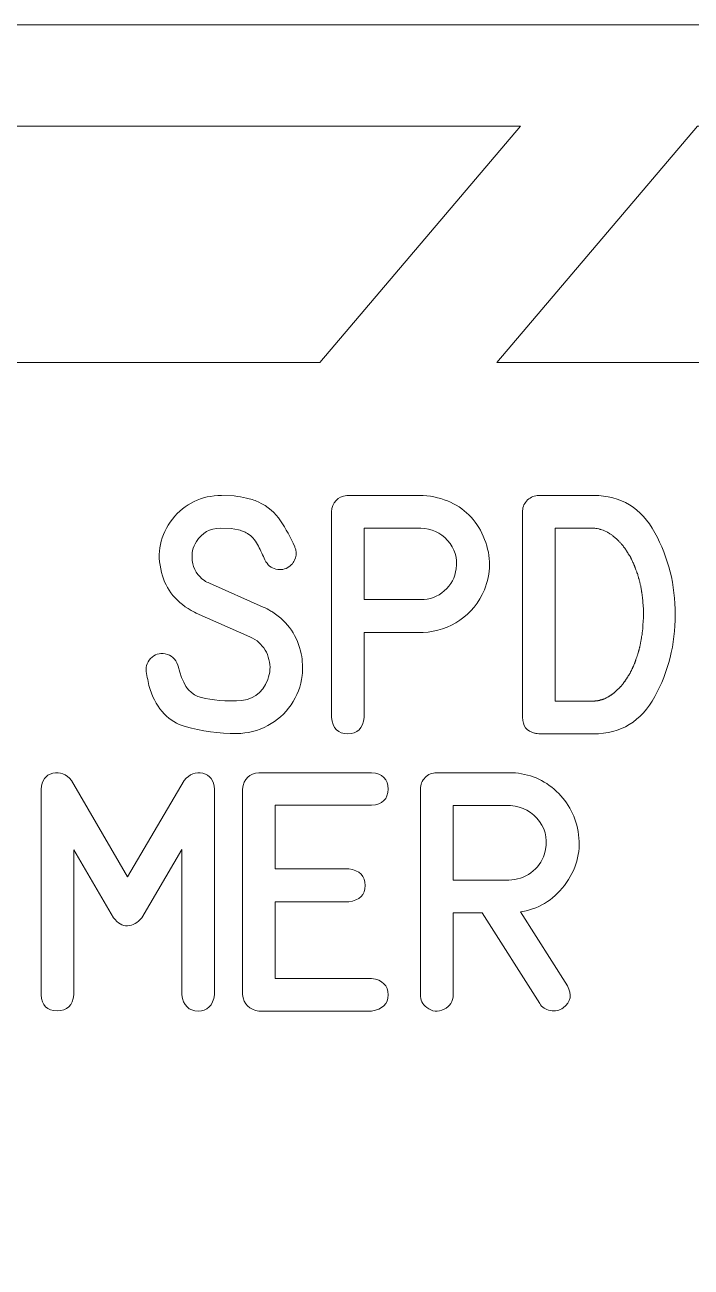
# Model space of a CAD drawing. Header units: millimetres. Extents: x -247 to 282, y -81 to 81.
# Drawn here: x -230.51 to -220.64, y 61.77 to 80.16 of the extents above; entities that cross this region are included whole.
import ezdxf

# ---------------------------------------------------------------- set-up
doc = ezdxf.new("R2010")
doc.units = ezdxf.units.MM
doc.header["$MEASUREMENT"] = 0
doc.layers.add('Engrave', color=7, linetype='Continuous')
doc.layers.add('Indicators', color=7, linetype='Continuous')

msp = doc.modelspace()

# ---------------------------------------------------------------- linework, layer by layer
at = {"layer": 'Engrave', "color": 240, "lineweight": 9}
for points, knots in [([(-226.9785, 71.5456), (-226.9785, 71.5456), (-226.9509, 71.5339), (-226.9509, 71.5339), (-226.9509, 71.5339), (-226.9509, 71.5339), (-226.9197, 71.5186), (-226.9197, 71.5186), (-226.9197, 71.5186), (-226.9197, 71.5186), (-226.8921, 71.5027), (-226.8921, 71.5027), (-226.8921, 71.5027), (-226.8844, 71.4968), (-226.875, 71.4915), (-226.8656, 71.4862), (-226.8656, 71.4862), (-226.8556, 71.4815), (-226.8462, 71.4757), (-226.8368, 71.4704), (-226.8368, 71.4704), (-226.6099, 71.321), (-226.4688, 71.1141), (-226.4153, 70.8501), (-226.4153, 70.8501), (-226.3947, 70.7466), (-226.39, 70.6402), (-226.4011, 70.5314), (-226.4011, 70.5314), (-226.42, 70.375), (-226.4746, 70.231), (-226.5658, 70.0981), (-226.5658, 70.0981), (-226.6569, 69.9652), (-226.7716, 69.8629), (-226.9091, 69.7906), (-226.9091, 69.7906), (-227.0573, 69.7124), (-227.2108, 69.6736), (-227.3695, 69.6736), (-227.3695, 69.6736), (-227.6358, 69.6736), (-227.8898, 69.7077), (-228.1327, 69.7759), (-228.1327, 69.7759), (-228.3749, 69.8441), (-228.5477, 70.0269), (-228.6506, 70.3245), (-228.6506, 70.3245), (-228.6648, 70.3627), (-228.6747, 70.4015), (-228.6818, 70.4415), (-228.6818, 70.4415), (-228.6889, 70.482), (-228.6971, 70.522), (-228.7059, 70.5626), (-228.7059, 70.5626), (-228.723, 70.6449), (-228.703, 70.7178), (-228.6448, 70.7813), (-228.6448, 70.7813), (-228.5871, 70.8442), (-228.5148, 70.8683), (-228.429, 70.8536), (-228.429, 70.8536), (-228.3379, 70.8348), (-228.2749, 70.7789), (-228.2391, 70.6849), (-228.2391, 70.6849), (-228.2391, 70.6849), (-228.2338, 70.669), (-228.2338, 70.669), (-228.2338, 70.669), (-228.1791, 70.4197), (-228.0827, 70.2709), (-227.9457, 70.2227), (-227.9457, 70.2227), (-227.8081, 70.1745), (-227.6176, 70.1528), (-227.373, 70.1575), (-227.373, 70.1575), (-227.1478, 70.1575), (-226.9932, 70.2633), (-226.9091, 70.4744), (-226.9091, 70.4744), (-226.8727, 70.5685), (-226.8668, 70.6666), (-226.8921, 70.7684), (-226.8921, 70.7684), (-226.9174, 70.8695), (-226.9673, 70.9547), (-227.042, 71.0223), (-227.042, 71.0223), (-227.0755, 71.0512), (-227.119, 71.0776), (-227.1731, 71.1029), (-227.1731, 71.1029), (-227.1731, 71.1029), (-227.9704, 71.4527), (-227.9704, 71.4527), (-227.9704, 71.4527), (-227.9704, 71.4527), (-227.9963, 71.4668), (-227.9963, 71.4668), (-227.9963, 71.4668), (-228.2573, 71.6044), (-228.419, 71.8002), (-228.4819, 72.0542), (-228.4819, 72.0542), (-228.5589, 72.3482), (-228.5054, 72.6116), (-228.3208, 72.8456), (-228.3208, 72.8456), (-228.1368, 73.079), (-227.8945, 73.196), (-227.5953, 73.196), (-227.5953, 73.196), (-227.5953, 73.196), (-227.4054, 73.1907), (-227.4054, 73.1907), (-227.4054, 73.1907), (-227.3436, 73.1795), (-227.2837, 73.1684), (-227.2266, 73.1572), (-227.2266, 73.1572), (-227.169, 73.1466), (-227.1108, 73.1278), (-227.0526, 73.1013), (-227.0526, 73.1013), (-226.908, 73.0337), (-226.7968, 72.9402), (-226.7198, 72.8221), (-226.7198, 72.8221), (-226.6428, 72.7039), (-226.5734, 72.5757), (-226.5117, 72.4381), (-226.5117, 72.4381), (-226.5058, 72.4252), (-226.5005, 72.4105), (-226.4958, 72.3934), (-226.4958, 72.3934), (-226.4835, 72.337), (-226.4893, 72.2859), (-226.5134, 72.24), (-226.5134, 72.24), (-226.527, 72.2112), (-226.5417, 72.1894), (-226.5564, 72.1747), (-226.5564, 72.1747), (-226.5711, 72.1594), (-226.5834, 72.1494), (-226.5922, 72.1436), (-226.5922, 72.1436), (-226.6522, 72.1012), (-226.7175, 72.0883), (-226.7886, 72.1059), (-226.7886, 72.1059), (-226.8603, 72.1218), (-226.9144, 72.1677), (-226.9526, 72.2435), (-226.9526, 72.2435), (-226.9826, 72.31), (-227.0144, 72.3782), (-227.0479, 72.4475), (-227.0479, 72.4475), (-227.082, 72.5169), (-227.1296, 72.5745), (-227.1902, 72.621), (-227.1902, 72.621), (-227.2155, 72.6392), (-227.2401, 72.6527), (-227.2637, 72.661), (-227.2637, 72.661), (-227.2872, 72.6698), (-227.3131, 72.6792), (-227.3419, 72.6898), (-227.3419, 72.6898), (-227.3419, 72.6898), (-227.4536, 72.7086), (-227.4536, 72.7086), (-227.4536, 72.7086), (-227.4536, 72.7086), (-227.6123, 72.7139), (-227.6123, 72.7139), (-227.6123, 72.7139), (-227.7664, 72.7115), (-227.884, 72.6451), (-227.9651, 72.514), (-227.9651, 72.514), (-228.0204, 72.4299), (-228.0409, 72.3364), (-228.0274, 72.2329), (-228.0274, 72.2329), (-228.0115, 72.1059), (-227.9516, 72.0072), (-227.8481, 71.9366), (-227.8481, 71.9366), (-227.8434, 71.9337), (-227.8387, 71.9296), (-227.8328, 71.9254), (-227.8328, 71.9254), (-227.8269, 71.9219), (-227.8205, 71.9178), (-227.814, 71.9143), (-227.814, 71.9143), (-227.814, 71.9143), (-227.7946, 71.906), (-227.7946, 71.906), (-227.7946, 71.906), (-227.7946, 71.906), (-227.774, 71.8972), (-227.774, 71.8972), (-227.774, 71.8972), (-227.774, 71.8972), (-226.9785, 71.5456), (-226.9785, 71.5456)], [0, 0, 0, 0, 0.0181818, 0.0181818, 0.0181818, 0.0181818, 0.0363636, 0.0363636, 0.0363636, 0.0363636, 0.0545455, 0.0545455, 0.0545455, 0.0545455, 0.0727273, 0.0727273, 0.0727273, 0.0727273, 0.0909091, 0.0909091, 0.0909091, 0.0909091, 0.1090909, 0.1090909, 0.1090909, 0.1090909, 0.1272727, 0.1272727, 0.1272727, 0.1272727, 0.1454545, 0.1454545, 0.1454545, 0.1454545, 0.1636364, 0.1636364, 0.1636364, 0.1636364, 0.1818182, 0.1818182, 0.1818182, 0.1818182, 0.2, 0.2, 0.2, 0.2, 0.2181818, 0.2181818, 0.2181818, 0.2181818, 0.2363636, 0.2363636, 0.2363636, 0.2363636, 0.2545455, 0.2545455, 0.2545455, 0.2545455, 0.2727273, 0.2727273, 0.2727273, 0.2727273, 0.2909091, 0.2909091, 0.2909091, 0.2909091, 0.3090909, 0.3090909, 0.3090909, 0.3090909, 0.3272727, 0.3272727, 0.3272727, 0.3272727, 0.3454545, 0.3454545, 0.3454545, 0.3454545, 0.3636364, 0.3636364, 0.3636364, 0.3636364, 0.3818182, 0.3818182, 0.3818182, 0.3818182, 0.4, 0.4, 0.4, 0.4, 0.4181818, 0.4181818, 0.4181818, 0.4181818, 0.4363636, 0.4363636, 0.4363636, 0.4363636, 0.4545455, 0.4545455, 0.4545455, 0.4545455, 0.4727273, 0.4727273, 0.4727273, 0.4727273, 0.4909091, 0.4909091, 0.4909091, 0.4909091, 0.5090909, 0.5090909, 0.5090909, 0.5090909, 0.5272727, 0.5272727, 0.5272727, 0.5272727, 0.5454545, 0.5454545, 0.5454545, 0.5454545, 0.5636364, 0.5636364, 0.5636364, 0.5636364, 0.5818182, 0.5818182, 0.5818182, 0.5818182, 0.6, 0.6, 0.6, 0.6, 0.6181818, 0.6181818, 0.6181818, 0.6181818, 0.6363636, 0.6363636, 0.6363636, 0.6363636, 0.6545455, 0.6545455, 0.6545455, 0.6545455, 0.6727273, 0.6727273, 0.6727273, 0.6727273, 0.6909091, 0.6909091, 0.6909091, 0.6909091, 0.7090909, 0.7090909, 0.7090909, 0.7090909, 0.7272727, 0.7272727, 0.7272727, 0.7272727, 0.7454545, 0.7454545, 0.7454545, 0.7454545, 0.7636364, 0.7636364, 0.7636364, 0.7636364, 0.7818182, 0.7818182, 0.7818182, 0.7818182, 0.8, 0.8, 0.8, 0.8, 0.8181818, 0.8181818, 0.8181818, 0.8181818, 0.8363636, 0.8363636, 0.8363636, 0.8363636, 0.8545455, 0.8545455, 0.8545455, 0.8545455, 0.8727273, 0.8727273, 0.8727273, 0.8727273, 0.8909091, 0.8909091, 0.8909091, 0.8909091, 0.9090909, 0.9090909, 0.9090909, 0.9090909, 0.9272727, 0.9272727, 0.9272727, 0.9272727, 0.9454545, 0.9454545, 0.9454545, 0.9454545, 0.9636364, 0.9636364, 0.9636364, 0.9636364, 1, 1, 1, 1]), ([(-224.6443, 73.196), (-224.6443, 73.196), (-224.6114, 73.196), (-224.6114, 73.196), (-224.6114, 73.196), (-224.4644, 73.1854), (-224.3292, 73.1525), (-224.2052, 73.096), (-224.2052, 73.096), (-223.9676, 72.9849), (-223.7995, 72.8015), (-223.7007, 72.5463), (-223.7007, 72.5463), (-223.6019, 72.2917), (-223.6031, 72.043), (-223.7036, 71.8008), (-223.7036, 71.8008), (-223.7854, 71.6091), (-223.9059, 71.4586), (-224.0658, 71.3504), (-224.0658, 71.3504), (-224.2251, 71.2417), (-224.4074, 71.1811), (-224.6114, 71.1687), (-224.6114, 71.1687), (-224.6114, 71.1687), (-224.6443, 71.167), (-224.6443, 71.167), (-224.6443, 71.167), (-224.6443, 71.167), (-225.4816, 71.167), (-225.4816, 71.167), (-225.4816, 71.167), (-225.4816, 71.167), (-225.4816, 69.9111), (-225.4816, 69.9111), (-225.4816, 69.9111), (-225.5022, 69.7494), (-225.5839, 69.6683), (-225.7262, 69.6683), (-225.7262, 69.6683), (-225.8685, 69.6683), (-225.9496, 69.7494), (-225.969, 69.9111), (-225.969, 69.9111), (-225.969, 69.9111), (-225.969, 72.9549), (-225.969, 72.9549), (-225.969, 72.9549), (-225.9519, 73.0972), (-225.8761, 73.1778), (-225.7415, 73.196), (-225.7415, 73.196), (-225.7415, 73.196), (-225.7262, 73.196), (-225.7262, 73.196), (-225.7262, 73.196), (-225.7262, 73.196), (-224.6443, 73.196), (-224.6443, 73.196)], [0, 0, 0, 0, 0.0625, 0.0625, 0.0625, 0.0625, 0.125, 0.125, 0.125, 0.125, 0.1875, 0.1875, 0.1875, 0.1875, 0.25, 0.25, 0.25, 0.25, 0.3125, 0.3125, 0.3125, 0.3125, 0.375, 0.375, 0.375, 0.375, 0.4375, 0.4375, 0.4375, 0.4375, 0.5, 0.5, 0.5, 0.5, 0.5625, 0.5625, 0.5625, 0.5625, 0.625, 0.625, 0.625, 0.625, 0.6875, 0.6875, 0.6875, 0.6875, 0.75, 0.75, 0.75, 0.75, 0.8125, 0.8125, 0.8125, 0.8125, 0.875, 0.875, 0.875, 0.875, 1, 1, 1, 1]), ([(-222.8981, 73.196), (-222.8981, 73.196), (-222.0868, 73.196), (-222.0868, 73.196), (-222.0868, 73.196), (-221.6834, 73.196), (-221.3818, 73.0126), (-221.1807, 72.6451), (-221.1807, 72.6451), (-220.9797, 72.2776), (-220.8791, 71.8731), (-220.8791, 71.4321), (-220.8791, 71.4321), (-220.8791, 70.9912), (-220.9802, 70.5873), (-221.1813, 70.2198), (-221.1813, 70.2198), (-221.383, 69.8523), (-221.6846, 69.6683), (-222.0868, 69.6683), (-222.0868, 69.6683), (-222.0868, 69.6683), (-222.8981, 69.6683), (-222.8981, 69.6683), (-222.8981, 69.6683), (-222.8981, 69.6683), (-222.8946, 69.6683), (-222.8946, 69.6683), (-222.8946, 69.6683), (-222.8946, 69.6683), (-222.8981, 69.6683), (-222.8981, 69.6683), (-222.8981, 69.6683), (-222.9358, 69.6742), (-222.9563, 69.6777), (-222.9599, 69.6789), (-222.9599, 69.6789), (-223.0792, 69.7071), (-223.1386, 69.7853), (-223.1374, 69.9129), (-223.1374, 69.9129), (-223.1374, 69.9129), (-223.1392, 69.9129), (-223.1392, 69.9129), (-223.1392, 69.9129), (-223.1392, 69.9129), (-223.1374, 72.9549), (-223.1374, 72.9549), (-223.1374, 72.9549), (-223.1386, 72.9585), (-223.1392, 72.9632), (-223.1392, 72.9685), (-223.1392, 72.9685), (-223.1357, 73.032), (-223.111, 73.0855), (-223.0645, 73.1296), (-223.0645, 73.1296), (-223.0175, 73.1737), (-222.9616, 73.196), (-222.8964, 73.196), (-222.8964, 73.196), (-222.8964, 73.196), (-222.8981, 73.196), (-222.8981, 73.196)], [0, 0, 0, 0, 0.0588235, 0.0588235, 0.0588235, 0.0588235, 0.1176471, 0.1176471, 0.1176471, 0.1176471, 0.1764706, 0.1764706, 0.1764706, 0.1764706, 0.2352941, 0.2352941, 0.2352941, 0.2352941, 0.2941176, 0.2941176, 0.2941176, 0.2941176, 0.3529412, 0.3529412, 0.3529412, 0.3529412, 0.4117647, 0.4117647, 0.4117647, 0.4117647, 0.4705882, 0.4705882, 0.4705882, 0.4705882, 0.5294118, 0.5294118, 0.5294118, 0.5294118, 0.5882353, 0.5882353, 0.5882353, 0.5882353, 0.6470588, 0.6470588, 0.6470588, 0.6470588, 0.7058824, 0.7058824, 0.7058824, 0.7058824, 0.7647059, 0.7647059, 0.7647059, 0.7647059, 0.8235294, 0.8235294, 0.8235294, 0.8235294, 0.8823529, 0.8823529, 0.8823529, 0.8823529, 1, 1, 1, 1]), ([(-224.6443, 72.7104), (-224.6443, 72.7104), (-225.4816, 72.7104), (-225.4816, 72.7104), (-225.4816, 72.7104), (-225.4816, 72.7104), (-225.4816, 71.6544), (-225.4816, 71.6544), (-225.4816, 71.6544), (-225.4816, 71.6544), (-224.6443, 71.6544), (-224.6443, 71.6544), (-224.6443, 71.6544), (-224.5132, 71.6544), (-224.398, 71.6979), (-224.2975, 71.7855), (-224.2975, 71.7855), (-224.1969, 71.8725), (-224.1381, 71.9819), (-224.1205, 72.1124), (-224.1205, 72.1124), (-224.0999, 72.2712), (-224.1428, 72.4105), (-224.2481, 72.5304), (-224.2481, 72.5304), (-224.3539, 72.6504), (-224.4862, 72.7104), (-224.6443, 72.7104)], [0, 0, 0, 0, 0.125, 0.125, 0.125, 0.125, 0.25, 0.25, 0.25, 0.25, 0.375, 0.375, 0.375, 0.375, 0.5, 0.5, 0.5, 0.5, 0.625, 0.625, 0.625, 0.625, 0.75, 0.75, 0.75, 0.75, 1, 1, 1, 1]), ([(-222.0868, 70.1539), (-222.0844, 70.1539), (-222.0821, 70.1539), (-222.0797, 70.1539), (-222.0797, 70.1539), (-222.0774, 70.1539), (-222.0744, 70.1539), (-222.0715, 70.1539), (-222.0715, 70.1539), (-222.0691, 70.1539), (-222.0668, 70.1545), (-222.065, 70.1551), (-222.065, 70.1551), (-222.0633, 70.1557), (-222.0609, 70.1557), (-222.0574, 70.1557), (-222.0574, 70.1557), (-222.055, 70.1557), (-222.0527, 70.1563), (-222.0497, 70.1569), (-222.0497, 70.1569), (-222.0468, 70.1575), (-222.0438, 70.1575), (-222.0403, 70.1575), (-222.0403, 70.1575), (-222.038, 70.1575), (-222.0356, 70.1581), (-222.0333, 70.1581), (-222.0333, 70.1581), (-222.0309, 70.1587), (-222.028, 70.1592), (-222.0244, 70.1592), (-222.0244, 70.1592), (-222.0227, 70.1592), (-222.0203, 70.1592), (-222.018, 70.1598), (-222.018, 70.1598), (-222.0156, 70.1604), (-222.0127, 70.161), (-222.0092, 70.161), (-222.0092, 70.161), (-222.0045, 70.1634), (-221.9998, 70.1645), (-221.9956, 70.1645), (-221.9956, 70.1645), (-221.9933, 70.1645), (-221.9909, 70.1651), (-221.9886, 70.1669), (-221.9886, 70.1669), (-221.9862, 70.1686), (-221.9833, 70.1704), (-221.9798, 70.171), (-221.9798, 70.171), (-221.9774, 70.171), (-221.9751, 70.1716), (-221.9721, 70.1722), (-221.9721, 70.1722), (-221.9692, 70.1728), (-221.9662, 70.1733), (-221.9627, 70.1745), (-221.9627, 70.1745), (-221.9604, 70.1745), (-221.958, 70.1751), (-221.9557, 70.1763), (-221.9557, 70.1763), (-221.9533, 70.1775), (-221.951, 70.1786), (-221.9474, 70.1798), (-221.9474, 70.1798), (-221.9404, 70.1822), (-221.9351, 70.1845), (-221.9316, 70.1869), (-221.9316, 70.1869), (-221.911, 70.1939), (-221.9051, 70.1957), (-221.9145, 70.1939), (-221.9145, 70.1939), (-221.9121, 70.1939), (-221.9098, 70.1945), (-221.9074, 70.1963), (-221.9074, 70.1963), (-221.9051, 70.198), (-221.9022, 70.1992), (-221.8992, 70.2004), (-221.8992, 70.2004), (-221.8886, 70.2075), (-221.8839, 70.2104), (-221.8851, 70.2092), (-221.8851, 70.2092), (-221.8739, 70.2151), (-221.8681, 70.218), (-221.8681, 70.218), (-221.8681, 70.218), (-221.8657, 70.2192), (-221.8633, 70.2204), (-221.861, 70.2221), (-221.861, 70.2221), (-221.8586, 70.2239), (-221.8557, 70.2257), (-221.8522, 70.228), (-221.8522, 70.228), (-221.8422, 70.2351), (-221.8369, 70.2386), (-221.8369, 70.2386), (-221.8369, 70.2386), (-221.8345, 70.2398), (-221.8322, 70.241), (-221.8292, 70.2427), (-221.8292, 70.2427), (-221.8263, 70.2445), (-221.8234, 70.2463), (-221.8198, 70.2486), (-221.8198, 70.2486), (-221.8175, 70.2498), (-221.8151, 70.2515), (-221.8128, 70.2539), (-221.8128, 70.2539), (-221.8104, 70.2562), (-221.8075, 70.2586), (-221.804, 70.261), (-221.804, 70.261), (-221.8022, 70.2621), (-221.7998, 70.2633), (-221.7975, 70.2651), (-221.7975, 70.2651), (-221.7951, 70.2668), (-221.7922, 70.2692), (-221.7887, 70.2709), (-221.7887, 70.2709), (-221.7863, 70.2733), (-221.7804, 70.278), (-221.7716, 70.2851), (-221.7716, 70.2851), (-221.7622, 70.2945), (-221.7575, 70.2986), (-221.7575, 70.2986), (-221.7575, 70.2986), (-221.7552, 70.3009), (-221.7534, 70.3033), (-221.7511, 70.3056), (-221.7511, 70.3056), (-221.7487, 70.308), (-221.7458, 70.3109), (-221.7422, 70.3145), (-221.7422, 70.3145), (-221.7399, 70.3168), (-221.7375, 70.3186), (-221.7352, 70.3209), (-221.7352, 70.3209), (-221.7328, 70.3233), (-221.7305, 70.3262), (-221.7269, 70.3297), (-221.7269, 70.3297), (-221.7234, 70.3321), (-221.7181, 70.3368), (-221.7111, 70.3433), (-221.7111, 70.3433), (-221.7087, 70.3456), (-221.7064, 70.348), (-221.7046, 70.3503), (-221.7046, 70.3503), (-221.7023, 70.3527), (-221.6993, 70.3556), (-221.6958, 70.3591), (-221.6958, 70.3591), (-221.6934, 70.3615), (-221.6911, 70.3638), (-221.6887, 70.3668), (-221.6887, 70.3668), (-221.6864, 70.3697), (-221.6834, 70.3727), (-221.6805, 70.3762), (-221.6805, 70.3762), (-221.6664, 70.3944), (-221.6617, 70.4003), (-221.6664, 70.3932), (-221.6664, 70.3932), (-221.6582, 70.4015), (-221.6535, 70.4079), (-221.6511, 70.4126), (-221.6511, 70.4126), (-221.6405, 70.4262), (-221.6358, 70.4326), (-221.637, 70.4315), (-221.637, 70.4315), (-221.6346, 70.435), (-221.6323, 70.4379), (-221.6305, 70.4409), (-221.6305, 70.4409), (-221.6282, 70.4438), (-221.6252, 70.4467), (-221.6217, 70.4503), (-221.6217, 70.4503), (-221.6193, 70.4538), (-221.6176, 70.4573), (-221.6158, 70.4609), (-221.6158, 70.4609), (-221.6141, 70.4644), (-221.6111, 70.4673), (-221.6082, 70.4709), (-221.6082, 70.4709), (-221.607, 70.4744), (-221.6047, 70.4779), (-221.6017, 70.482), (-221.6017, 70.482), (-221.5988, 70.4861), (-221.5964, 70.4897), (-221.5941, 70.4932), (-221.5941, 70.4932), (-221.587, 70.5026), (-221.5829, 70.5097), (-221.5805, 70.5144), (-221.5805, 70.5144), (-221.5782, 70.5173), (-221.5758, 70.5214), (-221.5741, 70.5255), (-221.5741, 70.5255), (-221.5723, 70.5291), (-221.57, 70.5332), (-221.5664, 70.5367), (-221.5664, 70.5367), (-221.5641, 70.5396), (-221.5623, 70.5438), (-221.5606, 70.5479), (-221.5606, 70.5479), (-221.5588, 70.5514), (-221.5564, 70.5555), (-221.5529, 70.559), (-221.5529, 70.559), (-221.5506, 70.5643), (-221.547, 70.572), (-221.5423, 70.5814), (-221.5423, 70.5814), (-221.54, 70.5849), (-221.5382, 70.5884), (-221.5364, 70.5931), (-221.5364, 70.5931), (-221.5347, 70.5978), (-221.5323, 70.6026), (-221.5288, 70.6073), (-221.5288, 70.6073), (-221.5265, 70.6108), (-221.5241, 70.6143), (-221.5223, 70.6184), (-221.5223, 70.6184), (-221.5212, 70.6225), (-221.5182, 70.6267), (-221.5147, 70.6314), (-221.5147, 70.6314), (-221.5135, 70.6349), (-221.5123, 70.6384), (-221.5106, 70.6431), (-221.5106, 70.6431), (-221.5088, 70.6478), (-221.5071, 70.6525), (-221.5047, 70.6572), (-221.5047, 70.6572), (-221.5012, 70.6625), (-221.4971, 70.6713), (-221.4924, 70.6831), (-221.4924, 70.6831), (-221.4812, 70.7113), (-221.4771, 70.7207), (-221.4806, 70.7101), (-221.4806, 70.7101), (-221.4794, 70.7137), (-221.4777, 70.7184), (-221.4759, 70.7231), (-221.4759, 70.7231), (-221.4741, 70.7284), (-221.4724, 70.7337), (-221.47, 70.7378), (-221.47, 70.7378), (-221.4688, 70.7425), (-221.4677, 70.7472), (-221.4659, 70.7519), (-221.4659, 70.7519), (-221.4641, 70.7566), (-221.4618, 70.7613), (-221.46, 70.7672), (-221.46, 70.7672), (-221.4565, 70.7778), (-221.4535, 70.7866), (-221.4512, 70.7948), (-221.4512, 70.7948), (-221.45, 70.7995), (-221.4488, 70.8042), (-221.4471, 70.8089), (-221.4471, 70.8089), (-221.4453, 70.813), (-221.443, 70.8183), (-221.4406, 70.8242), (-221.4406, 70.8242), (-221.4453, 70.8125), (-221.4424, 70.8224), (-221.4324, 70.8536), (-221.4324, 70.8536), (-221.43, 70.8589), (-221.4265, 70.8689), (-221.4218, 70.8824), (-221.4218, 70.8824), (-221.4218, 70.8871), (-221.4212, 70.8924), (-221.4194, 70.8971), (-221.4194, 70.8971), (-221.4177, 70.9024), (-221.4159, 70.9077), (-221.4147, 70.9136), (-221.4147, 70.9136), (-221.4136, 70.9183), (-221.4124, 70.923), (-221.4112, 70.9283), (-221.4112, 70.9283), (-221.4106, 70.9336), (-221.4089, 70.9389), (-221.4065, 70.9447), (-221.4065, 70.9447), (-221.4065, 70.9483), (-221.4053, 70.9524), (-221.4036, 70.9577), (-221.4036, 70.9577), (-221.4018, 70.963), (-221.4006, 70.9683), (-221.3995, 70.9741), (-221.3995, 70.9741), (-221.3983, 70.9818), (-221.3965, 70.993), (-221.3942, 71.0065), (-221.3942, 71.0065), (-221.3942, 71.0112), (-221.3936, 71.0159), (-221.3918, 71.0212), (-221.3918, 71.0212), (-221.39, 71.0265), (-221.3883, 71.0318), (-221.3877, 71.0376), (-221.3877, 71.0376), (-221.3877, 71.0423), (-221.3871, 71.047), (-221.3859, 71.0523), (-221.3859, 71.0523), (-221.3848, 71.0576), (-221.3836, 71.0629), (-221.3824, 71.0688), (-221.3824, 71.0688), (-221.3812, 71.077), (-221.3795, 71.0876), (-221.3771, 71.1017), (-221.3771, 71.1017), (-221.3771, 71.1058), (-221.3759, 71.1111), (-221.3742, 71.117), (-221.3742, 71.117), (-221.373, 71.1229), (-221.3712, 71.1282), (-221.3701, 71.1341), (-221.3701, 71.1341), (-221.3701, 71.1423), (-221.3689, 71.1529), (-221.3665, 71.167), (-221.3665, 71.167), (-221.3665, 71.1717), (-221.3665, 71.1764), (-221.3659, 71.1817), (-221.3659, 71.1817), (-221.3654, 71.187), (-221.3642, 71.1929), (-221.363, 71.1993), (-221.363, 71.1993), (-221.3612, 71.2134), (-221.3601, 71.224), (-221.3601, 71.2322), (-221.3601, 71.2322), (-221.3589, 71.2405), (-221.3583, 71.2511), (-221.3583, 71.2652), (-221.3583, 71.2652), (-221.3571, 71.2734), (-221.3565, 71.2846), (-221.3565, 71.2993), (-221.3565, 71.2993), (-221.3554, 71.3075), (-221.3548, 71.3187), (-221.3548, 71.3322), (-221.3548, 71.3322), (-221.3548, 71.3381), (-221.3542, 71.3434), (-221.3536, 71.3487), (-221.3536, 71.3487), (-221.353, 71.354), (-221.3524, 71.3598), (-221.3512, 71.3669), (-221.3512, 71.3669), (-221.3512, 71.3716), (-221.3507, 71.3763), (-221.3501, 71.3816), (-221.3501, 71.3816), (-221.3501, 71.3863), (-221.3495, 71.3928), (-221.3495, 71.3992), (-221.3495, 71.3992), (-221.3495, 71.4039), (-221.3495, 71.4092), (-221.3495, 71.4151), (-221.3495, 71.4151), (-221.3495, 71.4204), (-221.3495, 71.4263), (-221.3495, 71.4321), (-221.3495, 71.4321), (-221.3495, 71.438), (-221.3495, 71.4433), (-221.3495, 71.4486), (-221.3495, 71.4486), (-221.3495, 71.4539), (-221.3495, 71.4592), (-221.3495, 71.4651), (-221.3495, 71.4651), (-221.3495, 71.4704), (-221.3501, 71.4762), (-221.3501, 71.4809), (-221.3501, 71.4809), (-221.3507, 71.4862), (-221.3512, 71.4927), (-221.3512, 71.4992), (-221.3512, 71.4992), (-221.3512, 71.5039), (-221.3512, 71.5092), (-221.3512, 71.5151), (-221.3512, 71.5151), (-221.3512, 71.5203), (-221.3512, 71.5262), (-221.3512, 71.5321), (-221.3512, 71.5321), (-221.3512, 71.5392), (-221.3524, 71.5503), (-221.3548, 71.5668), (-221.3548, 71.5668), (-221.3548, 71.5803), (-221.3554, 71.5909), (-221.3565, 71.5974), (-221.3565, 71.5974), (-221.3565, 71.6056), (-221.3577, 71.6174), (-221.3601, 71.6338), (-221.3601, 71.6338), (-221.3601, 71.6473), (-221.3607, 71.6579), (-221.3618, 71.665), (-221.3618, 71.665), (-221.3618, 71.6726), (-221.3624, 71.6838), (-221.3648, 71.6973), (-221.3648, 71.6973), (-221.3659, 71.702), (-221.3671, 71.7073), (-221.3677, 71.7132), (-221.3677, 71.7132), (-221.3683, 71.7185), (-221.3683, 71.7244), (-221.3683, 71.7302), (-221.3683, 71.7302), (-221.3706, 71.7438), (-221.373, 71.7549), (-221.3754, 71.7632), (-221.3754, 71.7632), (-221.3765, 71.7673), (-221.3777, 71.7726), (-221.3789, 71.7773), (-221.3789, 71.7773), (-221.3801, 71.7826), (-221.3806, 71.7879), (-221.3806, 71.7937), (-221.3806, 71.7937), (-221.3818, 71.802), (-221.3836, 71.8126), (-221.3859, 71.8267), (-221.3859, 71.8267), (-221.3871, 71.8349), (-221.3883, 71.8455), (-221.3906, 71.8596), (-221.3906, 71.8596), (-221.3953, 71.8731), (-221.3983, 71.8837), (-221.3995, 71.8902), (-221.3995, 71.8902), (-221.4018, 71.9043), (-221.4036, 71.9137), (-221.4047, 71.9196), (-221.4047, 71.9196), (-221.4071, 71.9243), (-221.4089, 71.929), (-221.41, 71.9343), (-221.41, 71.9343), (-221.4112, 71.9396), (-221.4118, 71.9448), (-221.413, 71.9507), (-221.413, 71.9507), (-221.4142, 71.9554), (-221.4159, 71.9601), (-221.4183, 71.9654), (-221.4183, 71.9654), (-221.4206, 71.9707), (-221.4218, 71.976), (-221.4218, 71.9819), (-221.4218, 71.9819), (-221.4324, 72.0125), (-221.4353, 72.0225), (-221.4306, 72.0107), (-221.4306, 72.0107), (-221.433, 72.0189), (-221.4353, 72.0289), (-221.4388, 72.0401), (-221.4388, 72.0401), (-221.4412, 72.0436), (-221.4436, 72.0477), (-221.4453, 72.053), (-221.4453, 72.053), (-221.4471, 72.0583), (-221.4483, 72.063), (-221.4494, 72.0677), (-221.4494, 72.0677), (-221.4506, 72.0713), (-221.4541, 72.0812), (-221.46, 72.0971), (-221.46, 72.0971), (-221.4641, 72.1083), (-221.4677, 72.1177), (-221.47, 72.1248), (-221.47, 72.1248), (-221.4724, 72.1283), (-221.4741, 72.1324), (-221.4759, 72.1377), (-221.4759, 72.1377), (-221.4777, 72.143), (-221.4794, 72.1477), (-221.4806, 72.1524), (-221.4806, 72.1524), (-221.4829, 72.1553), (-221.4853, 72.1594), (-221.4871, 72.1641), (-221.4871, 72.1641), (-221.4894, 72.1689), (-221.4912, 72.1736), (-221.4924, 72.1783), (-221.4924, 72.1783), (-221.4971, 72.1894), (-221.5012, 72.1982), (-221.5047, 72.2041), (-221.5047, 72.2041), (-221.5094, 72.2153), (-221.5123, 72.2235), (-221.5147, 72.2282), (-221.5147, 72.2282), (-221.5194, 72.2394), (-221.5235, 72.2482), (-221.527, 72.2535), (-221.527, 72.2535), (-221.5294, 72.257), (-221.5317, 72.2612), (-221.5335, 72.2653), (-221.5335, 72.2653), (-221.5359, 72.2688), (-221.5376, 72.2729), (-221.5388, 72.2764), (-221.5388, 72.2764), (-221.5459, 72.2876), (-221.5506, 72.2958), (-221.5529, 72.3006), (-221.5529, 72.3006), (-221.5629, 72.3164), (-221.5676, 72.3241), (-221.5664, 72.3229), (-221.5664, 72.3229), (-221.57, 72.3264), (-221.5723, 72.3299), (-221.5741, 72.3341), (-221.5741, 72.3341), (-221.5758, 72.3382), (-221.5782, 72.3417), (-221.5805, 72.3452), (-221.5805, 72.3452), (-221.5829, 72.3499), (-221.587, 72.3564), (-221.5941, 72.3658), (-221.5941, 72.3658), (-221.5964, 72.3693), (-221.5988, 72.3729), (-221.6011, 72.3758), (-221.6011, 72.3758), (-221.6035, 72.3793), (-221.6052, 72.3829), (-221.6064, 72.3864), (-221.6064, 72.3864), (-221.6117, 72.397), (-221.6217, 72.4099), (-221.6352, 72.4258), (-221.6352, 72.4258), (-221.6376, 72.4281), (-221.647, 72.4411), (-221.6629, 72.464), (-221.6629, 72.464), (-221.677, 72.4799), (-221.687, 72.4916), (-221.694, 72.4987), (-221.694, 72.4987), (-221.7011, 72.5063), (-221.7111, 72.5175), (-221.7252, 72.531), (-221.7252, 72.531), (-221.734, 72.5416), (-221.744, 72.551), (-221.7546, 72.5604), (-221.7546, 72.5604), (-221.7622, 72.5663), (-221.7734, 72.5745), (-221.7869, 72.5863), (-221.7869, 72.5863), (-221.7987, 72.5957), (-221.8093, 72.6039), (-221.8198, 72.6122), (-221.8198, 72.6122), (-221.8463, 72.6292), (-221.8569, 72.6369), (-221.8522, 72.6345), (-221.8522, 72.6345), (-221.8757, 72.648), (-221.8857, 72.6545), (-221.8833, 72.6533), (-221.8833, 72.6533), (-221.8833, 72.6533), (-221.8939, 72.6586), (-221.9145, 72.6692), (-221.9145, 72.6692), (-221.9192, 72.671), (-221.9298, 72.6751), (-221.9474, 72.681), (-221.9474, 72.681), (-221.9621, 72.6868), (-221.9733, 72.691), (-221.9798, 72.6933), (-221.9798, 72.6933), (-221.9856, 72.6939), (-221.9909, 72.6957), (-221.9956, 72.6974), (-221.9956, 72.6974), (-221.9998, 72.6992), (-222.0045, 72.7009), (-222.0092, 72.7033), (-222.0092, 72.7033), (-222.0297, 72.7068), (-222.0403, 72.7086), (-222.0403, 72.7086), (-222.0403, 72.7086), (-222.0474, 72.7098), (-222.0574, 72.7104), (-222.0715, 72.7104), (-222.0715, 72.7104), (-222.0744, 72.7104), (-222.0774, 72.7104), (-222.0797, 72.7104), (-222.0797, 72.7104), (-222.0821, 72.7104), (-222.0844, 72.7104), (-222.0868, 72.7104), (-222.0868, 72.7104), (-222.0868, 72.7104), (-222.6553, 72.7104), (-222.6553, 72.7104), (-222.6553, 72.7104), (-222.6553, 72.7104), (-222.6553, 70.1539), (-222.6553, 70.1539), (-222.6553, 70.1539), (-222.6553, 70.1539), (-222.6553, 70.1539), (-222.6553, 70.1539), (-222.6553, 70.1539), (-222.6553, 70.1539), (-222.0868, 70.1539), (-222.0868, 70.1539)], [0, 0, 0, 0, 0.005848, 0.005848, 0.005848, 0.005848, 0.0116959, 0.0116959, 0.0116959, 0.0116959, 0.0175439, 0.0175439, 0.0175439, 0.0175439, 0.0233918, 0.0233918, 0.0233918, 0.0233918, 0.0292398, 0.0292398, 0.0292398, 0.0292398, 0.0350877, 0.0350877, 0.0350877, 0.0350877, 0.0409357, 0.0409357, 0.0409357, 0.0409357, 0.0467836, 0.0467836, 0.0467836, 0.0467836, 0.0526316, 0.0526316, 0.0526316, 0.0526316, 0.0584795, 0.0584795, 0.0584795, 0.0584795, 0.0643275, 0.0643275, 0.0643275, 0.0643275, 0.0701754, 0.0701754, 0.0701754, 0.0701754, 0.0760234, 0.0760234, 0.0760234, 0.0760234, 0.0818713, 0.0818713, 0.0818713, 0.0818713, 0.0877193, 0.0877193, 0.0877193, 0.0877193, 0.0935673, 0.0935673, 0.0935673, 0.0935673, 0.0994152, 0.0994152, 0.0994152, 0.0994152, 0.1052632, 0.1052632, 0.1052632, 0.1052632, 0.1111111, 0.1111111, 0.1111111, 0.1111111, 0.1169591, 0.1169591, 0.1169591, 0.1169591, 0.122807, 0.122807, 0.122807, 0.122807, 0.128655, 0.128655, 0.128655, 0.128655, 0.1345029, 0.1345029, 0.1345029, 0.1345029, 0.1403509, 0.1403509, 0.1403509, 0.1403509, 0.1461988, 0.1461988, 0.1461988, 0.1461988, 0.1520468, 0.1520468, 0.1520468, 0.1520468, 0.1578947, 0.1578947, 0.1578947, 0.1578947, 0.1637427, 0.1637427, 0.1637427, 0.1637427, 0.1695906, 0.1695906, 0.1695906, 0.1695906, 0.1754386, 0.1754386, 0.1754386, 0.1754386, 0.1812865, 0.1812865, 0.1812865, 0.1812865, 0.1871345, 0.1871345, 0.1871345, 0.1871345, 0.1929825, 0.1929825, 0.1929825, 0.1929825, 0.1988304, 0.1988304, 0.1988304, 0.1988304, 0.2046784, 0.2046784, 0.2046784, 0.2046784, 0.2105263, 0.2105263, 0.2105263, 0.2105263, 0.2163743, 0.2163743, 0.2163743, 0.2163743, 0.2222222, 0.2222222, 0.2222222, 0.2222222, 0.2280702, 0.2280702, 0.2280702, 0.2280702, 0.2339181, 0.2339181, 0.2339181, 0.2339181, 0.2397661, 0.2397661, 0.2397661, 0.2397661, 0.245614, 0.245614, 0.245614, 0.245614, 0.251462, 0.251462, 0.251462, 0.251462, 0.2573099, 0.2573099, 0.2573099, 0.2573099, 0.2631579, 0.2631579, 0.2631579, 0.2631579, 0.2690058, 0.2690058, 0.2690058, 0.2690058, 0.2748538, 0.2748538, 0.2748538, 0.2748538, 0.2807018, 0.2807018, 0.2807018, 0.2807018, 0.2865497, 0.2865497, 0.2865497, 0.2865497, 0.2923977, 0.2923977, 0.2923977, 0.2923977, 0.2982456, 0.2982456, 0.2982456, 0.2982456, 0.3040936, 0.3040936, 0.3040936, 0.3040936, 0.3099415, 0.3099415, 0.3099415, 0.3099415, 0.3157895, 0.3157895, 0.3157895, 0.3157895, 0.3216374, 0.3216374, 0.3216374, 0.3216374, 0.3274854, 0.3274854, 0.3274854, 0.3274854, 0.3333333, 0.3333333, 0.3333333, 0.3333333, 0.3391813, 0.3391813, 0.3391813, 0.3391813, 0.3450292, 0.3450292, 0.3450292, 0.3450292, 0.3508772, 0.3508772, 0.3508772, 0.3508772, 0.3567251, 0.3567251, 0.3567251, 0.3567251, 0.3625731, 0.3625731, 0.3625731, 0.3625731, 0.3684211, 0.3684211, 0.3684211, 0.3684211, 0.374269, 0.374269, 0.374269, 0.374269, 0.380117, 0.380117, 0.380117, 0.380117, 0.3859649, 0.3859649, 0.3859649, 0.3859649, 0.3918129, 0.3918129, 0.3918129, 0.3918129, 0.3976608, 0.3976608, 0.3976608, 0.3976608, 0.4035088, 0.4035088, 0.4035088, 0.4035088, 0.4093567, 0.4093567, 0.4093567, 0.4093567, 0.4152047, 0.4152047, 0.4152047, 0.4152047, 0.4210526, 0.4210526, 0.4210526, 0.4210526, 0.4269006, 0.4269006, 0.4269006, 0.4269006, 0.4327485, 0.4327485, 0.4327485, 0.4327485, 0.4385965, 0.4385965, 0.4385965, 0.4385965, 0.4444444, 0.4444444, 0.4444444, 0.4444444, 0.4502924, 0.4502924, 0.4502924, 0.4502924, 0.4561404, 0.4561404, 0.4561404, 0.4561404, 0.4619883, 0.4619883, 0.4619883, 0.4619883, 0.4678363, 0.4678363, 0.4678363, 0.4678363, 0.4736842, 0.4736842, 0.4736842, 0.4736842, 0.4795322, 0.4795322, 0.4795322, 0.4795322, 0.4853801, 0.4853801, 0.4853801, 0.4853801, 0.4912281, 0.4912281, 0.4912281, 0.4912281, 0.497076, 0.497076, 0.497076, 0.497076, 0.502924, 0.502924, 0.502924, 0.502924, 0.5087719, 0.5087719, 0.5087719, 0.5087719, 0.5146199, 0.5146199, 0.5146199, 0.5146199, 0.5204678, 0.5204678, 0.5204678, 0.5204678, 0.5263158, 0.5263158, 0.5263158, 0.5263158, 0.5321637, 0.5321637, 0.5321637, 0.5321637, 0.5380117, 0.5380117, 0.5380117, 0.5380117, 0.5438596, 0.5438596, 0.5438596, 0.5438596, 0.5497076, 0.5497076, 0.5497076, 0.5497076, 0.5555556, 0.5555556, 0.5555556, 0.5555556, 0.5614035, 0.5614035, 0.5614035, 0.5614035, 0.5672515, 0.5672515, 0.5672515, 0.5672515, 0.5730994, 0.5730994, 0.5730994, 0.5730994, 0.5789474, 0.5789474, 0.5789474, 0.5789474, 0.5847953, 0.5847953, 0.5847953, 0.5847953, 0.5906433, 0.5906433, 0.5906433, 0.5906433, 0.5964912, 0.5964912, 0.5964912, 0.5964912, 0.6023392, 0.6023392, 0.6023392, 0.6023392, 0.6081871, 0.6081871, 0.6081871, 0.6081871, 0.6140351, 0.6140351, 0.6140351, 0.6140351, 0.619883, 0.619883, 0.619883, 0.619883, 0.625731, 0.625731, 0.625731, 0.625731, 0.6315789, 0.6315789, 0.6315789, 0.6315789, 0.6374269, 0.6374269, 0.6374269, 0.6374269, 0.6432749, 0.6432749, 0.6432749, 0.6432749, 0.6491228, 0.6491228, 0.6491228, 0.6491228, 0.6549708, 0.6549708, 0.6549708, 0.6549708, 0.6608187, 0.6608187, 0.6608187, 0.6608187, 0.6666667, 0.6666667, 0.6666667, 0.6666667, 0.6725146, 0.6725146, 0.6725146, 0.6725146, 0.6783626, 0.6783626, 0.6783626, 0.6783626, 0.6842105, 0.6842105, 0.6842105, 0.6842105, 0.6900585, 0.6900585, 0.6900585, 0.6900585, 0.6959064, 0.6959064, 0.6959064, 0.6959064, 0.7017544, 0.7017544, 0.7017544, 0.7017544, 0.7076023, 0.7076023, 0.7076023, 0.7076023, 0.7134503, 0.7134503, 0.7134503, 0.7134503, 0.7192982, 0.7192982, 0.7192982, 0.7192982, 0.7251462, 0.7251462, 0.7251462, 0.7251462, 0.7309942, 0.7309942, 0.7309942, 0.7309942, 0.7368421, 0.7368421, 0.7368421, 0.7368421, 0.7426901, 0.7426901, 0.7426901, 0.7426901, 0.748538, 0.748538, 0.748538, 0.748538, 0.754386, 0.754386, 0.754386, 0.754386, 0.7602339, 0.7602339, 0.7602339, 0.7602339, 0.7660819, 0.7660819, 0.7660819, 0.7660819, 0.7719298, 0.7719298, 0.7719298, 0.7719298, 0.7777778, 0.7777778, 0.7777778, 0.7777778, 0.7836257, 0.7836257, 0.7836257, 0.7836257, 0.7894737, 0.7894737, 0.7894737, 0.7894737, 0.7953216, 0.7953216, 0.7953216, 0.7953216, 0.8011696, 0.8011696, 0.8011696, 0.8011696, 0.8070175, 0.8070175, 0.8070175, 0.8070175, 0.8128655, 0.8128655, 0.8128655, 0.8128655, 0.8187135, 0.8187135, 0.8187135, 0.8187135, 0.8245614, 0.8245614, 0.8245614, 0.8245614, 0.8304094, 0.8304094, 0.8304094, 0.8304094, 0.8362573, 0.8362573, 0.8362573, 0.8362573, 0.8421053, 0.8421053, 0.8421053, 0.8421053, 0.8479532, 0.8479532, 0.8479532, 0.8479532, 0.8538012, 0.8538012, 0.8538012, 0.8538012, 0.8596491, 0.8596491, 0.8596491, 0.8596491, 0.8654971, 0.8654971, 0.8654971, 0.8654971, 0.871345, 0.871345, 0.871345, 0.871345, 0.877193, 0.877193, 0.877193, 0.877193, 0.8830409, 0.8830409, 0.8830409, 0.8830409, 0.8888889, 0.8888889, 0.8888889, 0.8888889, 0.8947368, 0.8947368, 0.8947368, 0.8947368, 0.9005848, 0.9005848, 0.9005848, 0.9005848, 0.9064327, 0.9064327, 0.9064327, 0.9064327, 0.9122807, 0.9122807, 0.9122807, 0.9122807, 0.9181287, 0.9181287, 0.9181287, 0.9181287, 0.9239766, 0.9239766, 0.9239766, 0.9239766, 0.9298246, 0.9298246, 0.9298246, 0.9298246, 0.9356725, 0.9356725, 0.9356725, 0.9356725, 0.9415205, 0.9415205, 0.9415205, 0.9415205, 0.9473684, 0.9473684, 0.9473684, 0.9473684, 0.9532164, 0.9532164, 0.9532164, 0.9532164, 0.9590643, 0.9590643, 0.9590643, 0.9590643, 0.9649123, 0.9649123, 0.9649123, 0.9649123, 0.9707602, 0.9707602, 0.9707602, 0.9707602, 0.9766082, 0.9766082, 0.9766082, 0.9766082, 0.9824561, 0.9824561, 0.9824561, 0.9824561, 0.9883041, 0.9883041, 0.9883041, 0.9883041, 1, 1, 1, 1]), ([(-227.6979, 65.8061), (-227.7232, 65.6455), (-227.8044, 65.565), (-227.9413, 65.5656), (-227.9413, 65.5656), (-228.0789, 65.5662), (-228.1595, 65.6467), (-228.1836, 65.8061), (-228.1836, 65.8061), (-228.1836, 65.8061), (-228.1836, 67.9574), (-228.1836, 67.9574), (-228.1836, 67.9574), (-228.1836, 67.9574), (-228.7745, 66.9467), (-228.7745, 66.9467), (-228.7745, 66.9467), (-228.8374, 66.8708), (-228.9079, 66.8309), (-228.9855, 66.8273), (-228.9855, 66.8273), (-229.0632, 66.8244), (-229.1319, 66.8638), (-229.1931, 66.9467), (-229.1931, 66.9467), (-229.1931, 66.9467), (-229.7805, 67.9527), (-229.7805, 67.9527), (-229.7805, 67.9527), (-229.7805, 67.9527), (-229.7787, 65.8061), (-229.7787, 65.8061), (-229.7787, 65.8061), (-229.7969, 65.6467), (-229.8798, 65.5668), (-230.0274, 65.5674), (-230.0274, 65.5674), (-230.175, 65.5679), (-230.2543, 65.6479), (-230.2661, 65.8061), (-230.2661, 65.8061), (-230.2661, 65.8061), (-230.2661, 68.8481), (-230.2661, 68.8481), (-230.2661, 68.8481), (-230.2567, 68.9804), (-230.1991, 69.0592), (-230.0921, 69.0851), (-230.0921, 69.0851), (-229.9851, 69.1109), (-229.8922, 69.0745), (-229.8128, 68.9757), (-229.8128, 68.9757), (-229.8128, 68.9757), (-228.9844, 67.5511), (-228.9844, 67.5511), (-228.9844, 67.5511), (-228.9844, 67.5511), (-228.1471, 68.9757), (-228.1471, 68.9757), (-228.1471, 68.9757), (-228.0683, 69.0745), (-227.976, 69.1103), (-227.8708, 69.0839), (-227.8708, 69.0839), (-227.7661, 69.0574), (-227.7079, 68.9792), (-227.6979, 68.8481), (-227.6979, 68.8481), (-227.6979, 68.8481), (-227.6979, 65.8061), (-227.6979, 65.8061)], [0, 0, 0, 0, 0.0526316, 0.0526316, 0.0526316, 0.0526316, 0.1052632, 0.1052632, 0.1052632, 0.1052632, 0.1578947, 0.1578947, 0.1578947, 0.1578947, 0.2105263, 0.2105263, 0.2105263, 0.2105263, 0.2631579, 0.2631579, 0.2631579, 0.2631579, 0.3157895, 0.3157895, 0.3157895, 0.3157895, 0.3684211, 0.3684211, 0.3684211, 0.3684211, 0.4210526, 0.4210526, 0.4210526, 0.4210526, 0.4736842, 0.4736842, 0.4736842, 0.4736842, 0.5263158, 0.5263158, 0.5263158, 0.5263158, 0.5789474, 0.5789474, 0.5789474, 0.5789474, 0.6315789, 0.6315789, 0.6315789, 0.6315789, 0.6842105, 0.6842105, 0.6842105, 0.6842105, 0.7368421, 0.7368421, 0.7368421, 0.7368421, 0.7894737, 0.7894737, 0.7894737, 0.7894737, 0.8421053, 0.8421053, 0.8421053, 0.8421053, 0.8947368, 0.8947368, 0.8947368, 0.8947368, 1, 1, 1, 1]), ([(-225.3726, 68.6123), (-225.3726, 68.6123), (-226.8007, 68.6123), (-226.8007, 68.6123), (-226.8007, 68.6123), (-226.8007, 68.6123), (-226.8007, 67.6699), (-226.8007, 67.6699), (-226.8007, 67.6699), (-226.8007, 67.6699), (-225.7118, 67.6699), (-225.7118, 67.6699), (-225.7118, 67.6699), (-225.549, 67.6458), (-225.4678, 67.564), (-225.4684, 67.4247), (-225.4684, 67.4247), (-225.469, 67.2848), (-225.5501, 67.2036), (-225.7118, 67.1807), (-225.7118, 67.1807), (-225.7118, 67.1807), (-226.8007, 67.1807), (-226.8007, 67.1807), (-226.8007, 67.1807), (-226.8007, 67.1807), (-226.8007, 66.0489), (-226.8007, 66.0489), (-226.8007, 66.0489), (-226.8007, 66.0489), (-225.3726, 66.0489), (-225.3726, 66.0489), (-225.3726, 66.0489), (-225.2109, 66.0248), (-225.1298, 65.9442), (-225.1298, 65.8061), (-225.1298, 65.8061), (-225.1298, 65.6685), (-225.2109, 65.5879), (-225.3726, 65.565), (-225.3726, 65.565), (-225.3726, 65.565), (-227.04, 65.565), (-227.04, 65.565), (-227.04, 65.565), (-227.1835, 65.5832), (-227.2652, 65.665), (-227.2846, 65.8096), (-227.2846, 65.8096), (-227.2846, 65.8096), (-227.2846, 68.8516), (-227.2846, 68.8516), (-227.2846, 68.8516), (-227.2628, 69.0033), (-227.1811, 69.0833), (-227.04, 69.0927), (-227.04, 69.0927), (-227.04, 69.0927), (-225.3726, 69.0927), (-225.3726, 69.0927), (-225.3726, 69.0927), (-225.2109, 69.0804), (-225.1298, 68.9992), (-225.1304, 68.8505), (-225.1304, 68.8505), (-225.1309, 68.7017), (-225.2121, 68.6223), (-225.3726, 68.6123)], [0, 0, 0, 0, 0.0555556, 0.0555556, 0.0555556, 0.0555556, 0.1111111, 0.1111111, 0.1111111, 0.1111111, 0.1666667, 0.1666667, 0.1666667, 0.1666667, 0.2222222, 0.2222222, 0.2222222, 0.2222222, 0.2777778, 0.2777778, 0.2777778, 0.2777778, 0.3333333, 0.3333333, 0.3333333, 0.3333333, 0.3888889, 0.3888889, 0.3888889, 0.3888889, 0.4444444, 0.4444444, 0.4444444, 0.4444444, 0.5, 0.5, 0.5, 0.5, 0.5555556, 0.5555556, 0.5555556, 0.5555556, 0.6111111, 0.6111111, 0.6111111, 0.6111111, 0.6666667, 0.6666667, 0.6666667, 0.6666667, 0.7222222, 0.7222222, 0.7222222, 0.7222222, 0.7777778, 0.7777778, 0.7777778, 0.7777778, 0.8333333, 0.8333333, 0.8333333, 0.8333333, 0.8888889, 0.8888889, 0.8888889, 0.8888889, 1, 1, 1, 1]), ([(-222.4758, 65.9389), (-222.4023, 65.809), (-222.4229, 65.7002), (-222.5375, 65.6114), (-222.5375, 65.6114), (-222.5928, 65.5726), (-222.6563, 65.5591), (-222.728, 65.5721), (-222.728, 65.5721), (-222.7997, 65.5844), (-222.8521, 65.6203), (-222.8856, 65.6785), (-222.8856, 65.6785), (-222.8856, 65.6785), (-223.7346, 67.0208), (-223.7346, 67.0208), (-223.7346, 67.0208), (-223.7346, 67.0208), (-224.1656, 67.0208), (-224.1656, 67.0208), (-224.1656, 67.0208), (-224.1656, 67.0208), (-224.1656, 65.8078), (-224.1656, 65.8078), (-224.1656, 65.8078), (-224.1656, 65.7079), (-224.2108, 65.6361), (-224.3014, 65.5915), (-224.3014, 65.5915), (-224.3925, 65.5474), (-224.4772, 65.5556), (-224.5565, 65.6167), (-224.5565, 65.6167), (-224.6195, 65.6638), (-224.6512, 65.7273), (-224.6512, 65.8078), (-224.6512, 65.8078), (-224.6512, 65.8078), (-224.6512, 68.8516), (-224.6512, 68.8516), (-224.6512, 68.8516), (-224.6512, 68.9181), (-224.6277, 68.9751), (-224.5812, 69.0221), (-224.5812, 69.0221), (-224.5348, 69.0692), (-224.4778, 69.0927), (-224.4101, 69.0927), (-224.4101, 69.0927), (-224.4101, 69.0927), (-223.3407, 69.0927), (-223.3407, 69.0927), (-223.3407, 69.0927), (-223.0831, 69.0927), (-222.8597, 69.011), (-222.6704, 68.8475), (-222.6704, 68.8475), (-222.4811, 68.6835), (-222.3629, 68.4759), (-222.317, 68.2243), (-222.317, 68.2243), (-222.2688, 67.9544), (-222.3259, 67.7022), (-222.4887, 67.4676), (-222.4887, 67.4676), (-222.651, 67.2324), (-222.8668, 67.0901), (-223.1355, 67.0396), (-223.1355, 67.0396), (-223.1355, 67.0396), (-223.1684, 67.0343), (-223.1684, 67.0343), (-223.1684, 67.0343), (-223.1684, 67.0343), (-222.4758, 65.9389), (-222.4758, 65.9389)], [0, 0, 0, 0, 0.05, 0.05, 0.05, 0.05, 0.1, 0.1, 0.1, 0.1, 0.15, 0.15, 0.15, 0.15, 0.2, 0.2, 0.2, 0.2, 0.25, 0.25, 0.25, 0.25, 0.3, 0.3, 0.3, 0.3, 0.35, 0.35, 0.35, 0.35, 0.4, 0.4, 0.4, 0.4, 0.45, 0.45, 0.45, 0.45, 0.5, 0.5, 0.5, 0.5, 0.55, 0.55, 0.55, 0.55, 0.6, 0.6, 0.6, 0.6, 0.65, 0.65, 0.65, 0.65, 0.7, 0.7, 0.7, 0.7, 0.75, 0.75, 0.75, 0.75, 0.8, 0.8, 0.8, 0.8, 0.85, 0.85, 0.85, 0.85, 0.9, 0.9, 0.9, 0.9, 1, 1, 1, 1]), ([(-223.3407, 67.5046), (-223.2231, 67.5046), (-223.1149, 67.5399), (-223.0155, 67.6117), (-223.0155, 67.6117), (-222.9162, 67.6828), (-222.8497, 67.7757), (-222.815, 67.8903), (-222.815, 67.8903), (-222.7609, 68.0673), (-222.7856, 68.2272), (-222.8891, 68.3701), (-222.8891, 68.3701), (-222.9926, 68.513), (-223.1349, 68.5918), (-223.316, 68.6071), (-223.316, 68.6071), (-223.316, 68.6071), (-224.1656, 68.6071), (-224.1656, 68.6071), (-224.1656, 68.6071), (-224.1656, 68.6071), (-224.1656, 67.5046), (-224.1656, 67.5046), (-224.1656, 67.5046), (-224.1656, 67.5046), (-223.3407, 67.5046), (-223.3407, 67.5046)], [0, 0, 0, 0, 0.125, 0.125, 0.125, 0.125, 0.25, 0.25, 0.25, 0.25, 0.375, 0.375, 0.375, 0.375, 0.5, 0.5, 0.5, 0.5, 0.625, 0.625, 0.625, 0.625, 0.75, 0.75, 0.75, 0.75, 1, 1, 1, 1])]:
    msp.add_open_spline(points, degree=3, knots=knots, dxfattribs=at)
at = {"layer": 'Indicators', "color": 250, "lineweight": 9}
msp.add_open_spline([(-245.5546, -60.675), (-245.9526, -60.6748), (-246.3343, -60.5164), (-246.6156, -60.2347), (-246.6156, -60.2347), (-246.8969, -59.9531), (-247.0548, -59.5731), (-247.0546, -59.175), (-247.0546, -59.175), (-247.0546, -59.175), (-247.0546, 59.175), (-247.0546, 59.175), (-247.0546, 59.175), (-247.0543, 59.5731), (-246.8959, 59.9547), (-246.6143, 60.236), (-246.6143, 60.236), (-246.3326, 60.5173), (-245.9526, 60.6752), (-245.5546, 60.675), (-245.5546, 60.675), (-245.5546, 60.675), (-243.0921, 60.675), (-243.0921, 60.675), (-243.0921, 60.675), (-240.9485, 60.675), (-238.9677, 61.8186), (-237.8959, 63.675), (-237.8959, 63.675), (-236.8241, 65.5314), (-236.8241, 67.8186), (-237.8959, 69.675), (-237.8959, 69.675), (-238.9677, 71.5314), (-240.9485, 72.675), (-243.0921, 72.675), (-243.0921, 72.675), (-243.0921, 72.675), (-245.5546, 72.675), (-245.5546, 72.675), (-245.5546, 72.675), (-245.9526, 72.6752), (-246.3343, 72.8336), (-246.6156, 73.1153), (-246.6156, 73.1153), (-246.8969, 73.3969), (-247.0548, 73.7769), (-247.0546, 74.175), (-247.0546, 74.175), (-247.0546, 74.175), (-247.0546, 78.6625), (-247.0546, 78.6625), (-247.0546, 78.6625), (-247.0543, 79.0606), (-246.8959, 79.4422), (-246.6143, 79.7235), (-246.6143, 79.7235), (-246.3326, 80.0048), (-245.9526, 80.1627), (-245.5546, 80.1625), (-245.5546, 80.1625), (-245.5546, 80.1625), (-104.1046, 80.1625), (-104.1046, 80.1625), (-104.1046, 80.1625), (-103.7065, 80.1622), (-103.3248, 80.0038), (-103.0435, 79.7222), (-103.0435, 79.7222), (-102.7622, 79.4405), (-102.6043, 79.0606), (-102.6046, 78.6625), (-102.6046, 78.6625), (-102.6046, 78.6625), (-102.6046, 74.175), (-102.6046, 74.175), (-102.6046, 74.175), (-102.6048, 73.7769), (-102.7632, 73.3952), (-103.0449, 73.1139), (-103.0449, 73.1139), (-103.3265, 72.8326), (-103.7065, 72.6747), (-104.1046, 72.675), (-104.1046, 72.675), (-104.1046, 72.675), (-106.5671, 72.675), (-106.5671, 72.675), (-106.5671, 72.675), (-108.7107, 72.675), (-110.6914, 71.5314), (-111.7632, 69.675), (-111.7632, 69.675), (-112.835, 67.8186), (-112.835, 65.5314), (-111.7632, 63.675), (-111.7632, 63.675), (-110.6914, 61.8186), (-108.7107, 60.675), (-106.5671, 60.675), (-106.5671, 60.675), (-106.5671, 60.675), (-104.1046, 60.675), (-104.1046, 60.675), (-104.1046, 60.675), (-103.7065, 60.6747), (-103.3248, 60.5163), (-103.0435, 60.2347), (-103.0435, 60.2347), (-102.7622, 59.953), (-102.6043, 59.5731), (-102.6046, 59.175), (-102.6046, 59.175), (-102.6046, 59.175), (-102.6046, -59.175), (-102.6046, -59.175), (-102.6046, -59.175), (-102.6048, -59.5731), (-102.7632, -59.9548), (-103.0449, -60.2361), (-103.0449, -60.2361), (-103.3265, -60.5174), (-103.7065, -60.6753), (-104.1046, -60.675), (-104.1046, -60.675), (-104.1046, -60.675), (-106.5671, -60.675), (-106.5671, -60.675), (-106.5671, -60.675), (-108.7107, -60.675), (-110.6914, -61.8186), (-111.7632, -63.675), (-111.7632, -63.675), (-112.835, -65.5314), (-112.835, -67.8186), (-111.7632, -69.675), (-111.7632, -69.675), (-110.6914, -71.5314), (-108.7107, -72.675), (-106.5671, -72.675), (-106.5671, -72.675), (-106.5671, -72.675), (-104.1046, -72.675), (-104.1046, -72.675), (-104.1046, -72.675), (-103.7065, -72.6753), (-103.3248, -72.8337), (-103.0435, -73.1153), (-103.0435, -73.1153), (-102.7622, -73.397), (-102.6043, -73.7769), (-102.6046, -74.175), (-102.6046, -74.175), (-102.6046, -74.175), (-102.6046, -78.6625), (-102.6046, -78.6625), (-102.6046, -78.6625), (-102.6048, -79.0606), (-102.7632, -79.4423), (-103.0449, -79.7236), (-103.0449, -79.7236), (-103.3265, -80.0049), (-103.7065, -80.1628), (-104.1046, -80.1625), (-104.1046, -80.1625), (-104.1046, -80.1625), (-245.5546, -80.1625), (-245.5546, -80.1625), (-245.5546, -80.1625), (-245.9526, -80.1623), (-246.3343, -80.0039), (-246.6156, -79.7222), (-246.6156, -79.7222), (-246.8969, -79.4406), (-247.0548, -79.0606), (-247.0546, -78.6625), (-247.0546, -78.6625), (-247.0546, -78.6625), (-247.0546, -74.175), (-247.0546, -74.175), (-247.0546, -74.175), (-247.0543, -73.7769), (-246.8959, -73.3953), (-246.6143, -73.114), (-246.6143, -73.114), (-246.3326, -72.8327), (-245.9526, -72.6748), (-245.5546, -72.675), (-245.5546, -72.675), (-245.5546, -72.675), (-243.0921, -72.675), (-243.0921, -72.675), (-243.0921, -72.675), (-240.9485, -72.675), (-238.9677, -71.5314), (-237.8959, -69.675), (-237.8959, -69.675), (-236.8241, -67.8186), (-236.8241, -65.5314), (-237.8959, -63.675), (-237.8959, -63.675), (-238.9677, -61.8186), (-240.9485, -60.675), (-243.0921, -60.675), (-243.0921, -60.675), (-243.0921, -60.675), (-245.5546, -60.675), (-245.5546, -60.675)], degree=3, knots=[0, 0, 0, 0, 0.0188679, 0.0188679, 0.0188679, 0.0188679, 0.0377358, 0.0377358, 0.0377358, 0.0377358, 0.0566038, 0.0566038, 0.0566038, 0.0566038, 0.0754717, 0.0754717, 0.0754717, 0.0754717, 0.0943396, 0.0943396, 0.0943396, 0.0943396, 0.1132075, 0.1132075, 0.1132075, 0.1132075, 0.1320755, 0.1320755, 0.1320755, 0.1320755, 0.1509434, 0.1509434, 0.1509434, 0.1509434, 0.1698113, 0.1698113, 0.1698113, 0.1698113, 0.1886792, 0.1886792, 0.1886792, 0.1886792, 0.2075472, 0.2075472, 0.2075472, 0.2075472, 0.2264151, 0.2264151, 0.2264151, 0.2264151, 0.245283, 0.245283, 0.245283, 0.245283, 0.2641509, 0.2641509, 0.2641509, 0.2641509, 0.2830189, 0.2830189, 0.2830189, 0.2830189, 0.3018868, 0.3018868, 0.3018868, 0.3018868, 0.3207547, 0.3207547, 0.3207547, 0.3207547, 0.3396226, 0.3396226, 0.3396226, 0.3396226, 0.3584906, 0.3584906, 0.3584906, 0.3584906, 0.3773585, 0.3773585, 0.3773585, 0.3773585, 0.3962264, 0.3962264, 0.3962264, 0.3962264, 0.4150943, 0.4150943, 0.4150943, 0.4150943, 0.4339623, 0.4339623, 0.4339623, 0.4339623, 0.4528302, 0.4528302, 0.4528302, 0.4528302, 0.4716981, 0.4716981, 0.4716981, 0.4716981, 0.490566, 0.490566, 0.490566, 0.490566, 0.509434, 0.509434, 0.509434, 0.509434, 0.5283019, 0.5283019, 0.5283019, 0.5283019, 0.5471698, 0.5471698, 0.5471698, 0.5471698, 0.5660377, 0.5660377, 0.5660377, 0.5660377, 0.5849057, 0.5849057, 0.5849057, 0.5849057, 0.6037736, 0.6037736, 0.6037736, 0.6037736, 0.6226415, 0.6226415, 0.6226415, 0.6226415, 0.6415094, 0.6415094, 0.6415094, 0.6415094, 0.6603774, 0.6603774, 0.6603774, 0.6603774, 0.6792453, 0.6792453, 0.6792453, 0.6792453, 0.6981132, 0.6981132, 0.6981132, 0.6981132, 0.7169811, 0.7169811, 0.7169811, 0.7169811, 0.7358491, 0.7358491, 0.7358491, 0.7358491, 0.754717, 0.754717, 0.754717, 0.754717, 0.7735849, 0.7735849, 0.7735849, 0.7735849, 0.7924528, 0.7924528, 0.7924528, 0.7924528, 0.8113208, 0.8113208, 0.8113208, 0.8113208, 0.8301887, 0.8301887, 0.8301887, 0.8301887, 0.8490566, 0.8490566, 0.8490566, 0.8490566, 0.8679245, 0.8679245, 0.8679245, 0.8679245, 0.8867925, 0.8867925, 0.8867925, 0.8867925, 0.9056604, 0.9056604, 0.9056604, 0.9056604, 0.9245283, 0.9245283, 0.9245283, 0.9245283, 0.9433962, 0.9433962, 0.9433962, 0.9433962, 0.9622642, 0.9622642, 0.9622642, 0.9622642, 1, 1, 1, 1], dxfattribs=at)
at = {"layer": 'Indicators', "color": 30, "lineweight": 9}
for points in [[(-223.1715, 78.6625), (-223.1715, 78.6625), (-226.1404, 75.1625), (-226.1404, 75.1625), (-226.1404, 75.1625), (-226.1404, 75.1625), (-234.0082, 75.1625), (-234.0082, 75.1625), (-234.0082, 75.1625), (-234.0082, 75.1625), (-231.0393, 78.6625), (-231.0393, 78.6625), (-231.0393, 78.6625), (-231.0393, 78.6625), (-223.1715, 78.6625), (-223.1715, 78.6625)], [(-220.5489, 78.6625), (-220.5489, 78.6625), (-212.6811, 78.6625), (-212.6811, 78.6625), (-212.6811, 78.6625), (-212.6811, 78.6625), (-215.6499, 75.1625), (-215.6499, 75.1625), (-215.6499, 75.1625), (-215.6499, 75.1625), (-223.5177, 75.1625), (-223.5177, 75.1625), (-223.5177, 75.1625), (-223.5177, 75.1625), (-220.5489, 78.6625), (-220.5489, 78.6625)]]:
    msp.add_open_spline(points, degree=3, knots=[0, 0, 0, 0, 0.2, 0.2, 0.2, 0.2, 0.4, 0.4, 0.4, 0.4, 0.6, 0.6, 0.6, 0.6, 1, 1, 1, 1], dxfattribs=at)

doc.saveas('drawing.dxf')
